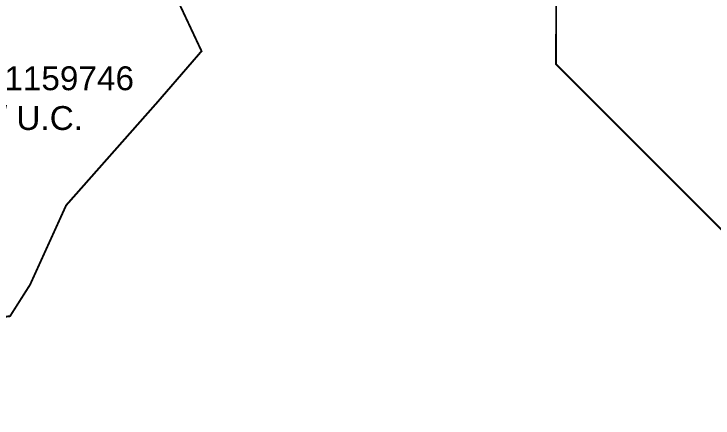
# Model space of a CAD drawing. Header units: metres. Extents: x 561401 to 594056, y 8460144 to 8508504.
# Drawn here: x 572815.8 to 572889, y 8479691.6 to 8479733.9 of the extents above; entities that cross this region are included whole.
import ezdxf

# ---------------------------------------------------------------- set-up
doc = ezdxf.new("R2010")
doc.units = ezdxf.units.M
for name, color, linetype in [('1.2. AFECTADOS BASE GRAFICA SUNARP', 150, 'Continuous'), ('1.2. BASE GRAFICA SUNARP', 150, 'Continuous'), ('1.3 ETIQUETA P.E. Y U.C.', 1, 'Continuous')]:
    doc.layers.add(name, color=color, linetype=linetype)
doc.styles.add('Arial', font='arial.ttf', dxfattribs={"height": 1})

msp = doc.modelspace()

# ---------------------------------------------------------------- linework, layer by layer
at = {"layer": '1.2. AFECTADOS BASE GRAFICA SUNARP', "color": 64, "linetype": 'Continuous', "lineweight": -3, "const_width": 0.2}
for points in [[(572909.594, 8479691.672), (572872.58, 8479728.659), (572872.683, 8479765.542), (572873.008, 8479766.182), (572868.777, 8479762.515), (572863.027, 8479755.926), (572859.227, 8479754.823), (572840.057, 8479745.718), (572832.721, 8479759.258), (572850.888, 8479778.825), (572852.086, 8479777.482), (572852.791, 8479778.192), (572857.355, 8479782.606), (572855.616, 8479783.954), (572859.81, 8479788.384), (572862.634, 8479791.424), (572865.117, 8479794.1), (572865.912, 8479793.8), (572869.326, 8479797.315), (572869.388, 8479798.513), (572873.704, 8479802.823), (572880.659, 8479809.869), (572890.442, 8479800.59)], [(572801.534, 8479731.047), (572822.506, 8479749.974), (572831.438, 8479738.502), (572835.422, 8479730.022), (572830.789, 8479724.667), (572821.227, 8479713.863), (572817.454, 8479705.558), (572815.347, 8479702.242)]]:
    msp.add_lwpolyline(points, dxfattribs=at)
at = {"layer": '1.2. BASE GRAFICA SUNARP', "color": 64, "linetype": 'Continuous', "lineweight": -3, "const_width": 0.2}
msp.add_lwpolyline([(572815.347, 8479702.242), (572817.454, 8479705.558), (572821.227, 8479713.863), (572830.789, 8479724.667), (572835.422, 8479730.022), (572831.438, 8479738.502), (572822.506, 8479749.974), (572801.534, 8479731.047), (572797.161, 8479727.47), (572797.143, 8479723.92), (572797.809, 8479719.672), (572803.146, 8479720.049), (572802.344, 8479705.27), (572802.918, 8479700.908), (572815.347, 8479702.242)], close=True, dxfattribs=at)

# ---------------------------------------------------------------- texts
at = {"layer": '1.3 ETIQUETA P.E. Y U.C.', "color": 1, "insert": (572815.622, 8479725.077), "char_height": 2.5, "attachment_point": 5, "style": 'Arial'}
msp.add_mtext('P.E. P11159746\\PSN / U.C.', dxfattribs=at)

doc.saveas('drawing.dxf')
